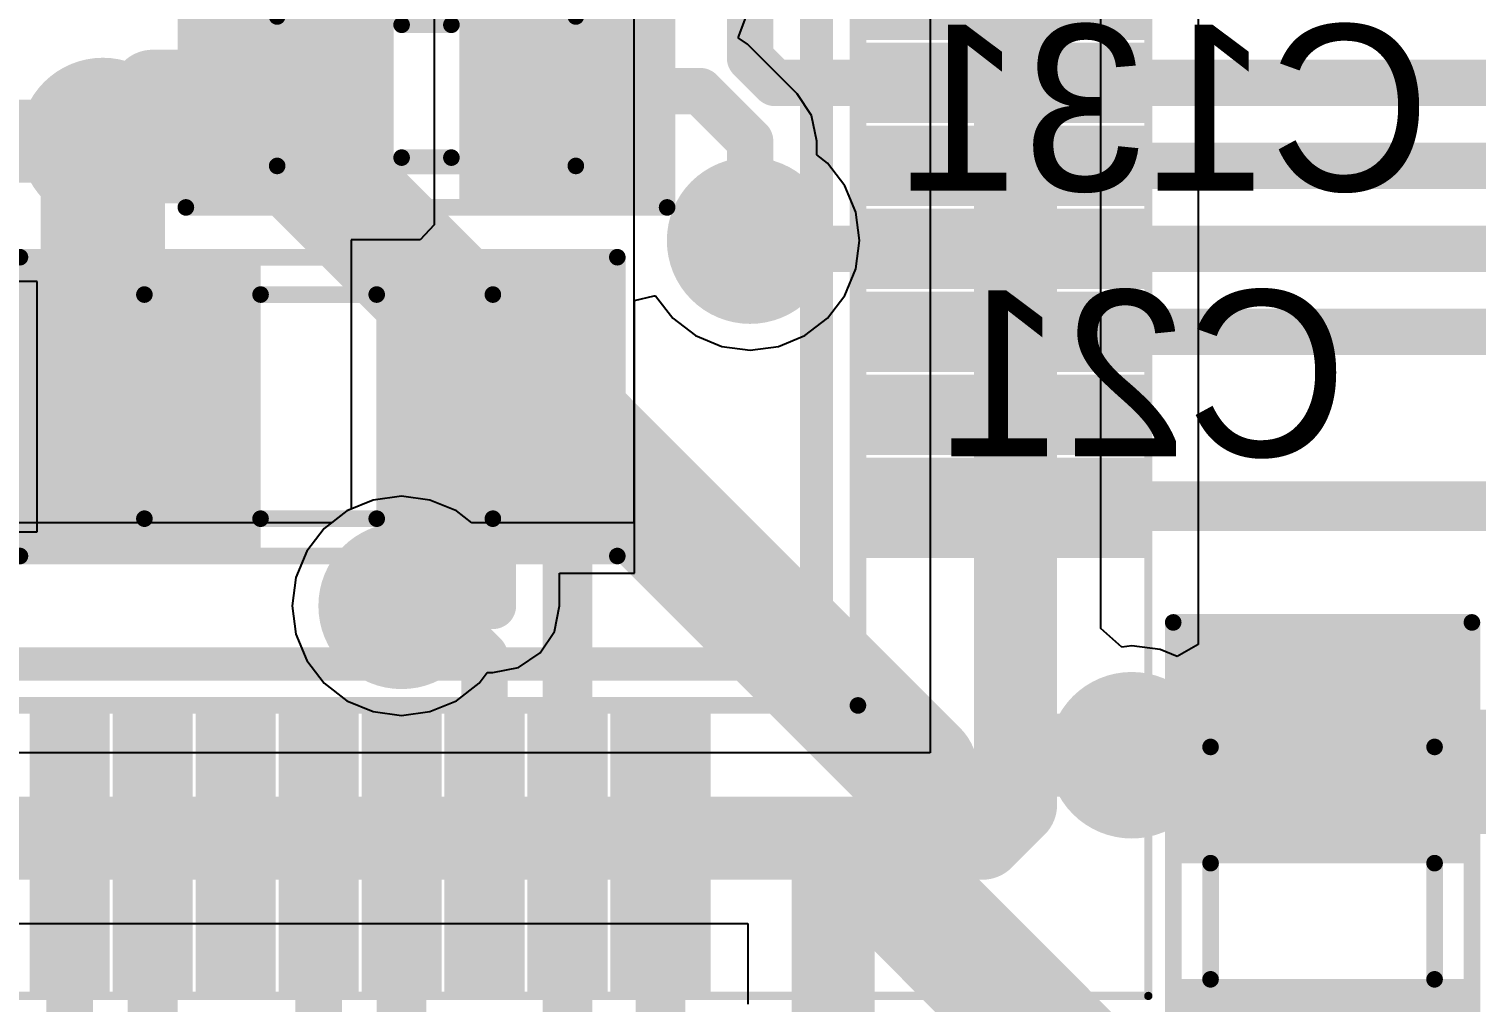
# Model space of a CAD drawing. Header units: millimetres. Extents: x 29 to 180, y 30 to 200.
# Drawn here: x 101.15 to 109.88, y 134.91 to 140.78 of the extents above; entities that cross this region are included whole.
import ezdxf

# ---------------------------------------------------------------- set-up
doc = ezdxf.new("R2010")
doc.units = ezdxf.units.MM
for name, color, linetype in [('BottomLayer', 5, 'Continuous'), ('BottomOverlay', 54, 'Continuous'), ('BottomPaste', 16, 'Continuous'), ('BottomSolder', 6, 'Continuous'), ('Mechanical13', 56, 'Continuous'), ('Mechanical15', 56, 'Continuous'), ('MultiLayer', 9, 'Continuous'), ('TopLayer', 1, 'Continuous'), ('TopOverlay', 2, 'Continuous'), ('TopPaste', 8, 'Continuous'), ('TopSolder', 216, 'Continuous'), ('ViaHoleLayer', 16, 'Continuous')]:
    doc.layers.add(name, color=color, linetype=linetype)

# ---------------------------------------------------------------- blocks, each defined once
blk = doc.blocks.new('SMD_C_0603_B_182')
at = {"layer": 'BottomLayer'}
for points in [[(-1.29999994, 0.5499989), (-1.29999994, -0.5499989), (-0.30000194, 0.5499989), (-0.30000194, -0.5499989)], [(0.2999994, 0.5499989), (0.2999994, -0.5499989), (1.2999974, 0.5499989), (1.2999974, -0.5499989)]]:
    blk.add_solid(points, dxfattribs=at)
at = {"layer": 'BottomOverlay', "const_width": 0.0999998}
for points in [[(-1.44999964, -0.7000011399999999), (-1.44999964, 0.7000011399999999)], [(-1.44999964, 0.7000011399999999), (1.44999964, 0.7000011399999999)], [(1.44999964, -0.7000011399999999), (1.44999964, 0.7000011399999999)], [(-0.1499997, 0.40000174), (0.1499997, 0.40000174)], [(-0.1499997, -0.3999992), (0.1499997, -0.3999992)], [(-1.44999964, -0.7000011399999999), (1.44999964, -0.7000011399999999)]]:
    blk.add_lwpolyline(points, dxfattribs=at)
at = {"layer": 'BottomOverlay', "const_width": 0.0499999}
for points in [[(-1.47499832, 0.7000011399999999, 1), (-1.42500096, 0.7000011399999999, 1)], [(-1.47499832, 0.7000011399999999, 1), (-1.42500096, 0.7000011399999999, 1)], [(1.42500096, 0.7000011399999999, 1), (1.47499832, 0.7000011399999999, 1)], [(1.42500096, 0.7000011399999999, 1), (1.47499832, 0.7000011399999999, 1)], [(-0.17499838, 0.40000174, 1), (-0.12500102, 0.40000174, 1)], [(0.12500102, 0.40000174, 1), (0.17499838, 0.40000174, 1)], [(-0.17499838, -0.3999992, 1), (-0.12500102, -0.3999992, 1)], [(0.12500102, -0.3999992, 1), (0.17499838, -0.3999992, 1)], [(-1.47499832, -0.7000011399999999, 1), (-1.42500096, -0.7000011399999999, 1)], [(-1.47499832, -0.7000011399999999, 1), (-1.42500096, -0.7000011399999999, 1)], [(1.42500096, -0.7000011399999999, 1), (1.47499832, -0.7000011399999999, 1)], [(1.42500096, -0.7000011399999999, 1), (1.47499832, -0.7000011399999999, 1)]]:
    blk.add_lwpolyline(points, format="xyb", close=True, dxfattribs=at)
at = {"layer": 'BottomPaste'}
for points in [[(-1.29999994, 0.5499989), (-1.29999994, -0.5499989), (-0.30000194, 0.5499989), (-0.30000194, -0.5499989)], [(0.2999994, 0.5499989), (0.2999994, -0.5499989), (1.2999974, 0.5499989), (1.2999974, -0.5499989)]]:
    blk.add_solid(points, dxfattribs=at)
at = {"layer": 'BottomSolder'}
for points in [[(-1.40159994, 0.6515989), (-1.40159994, -0.6515989), (-0.19840194, 0.6515989), (-0.19840194, -0.6515989)], [(0.1983994, 0.6515989), (0.1983994, -0.6515989), (1.4015974, 0.6515989), (1.4015974, -0.6515989)]]:
    blk.add_solid(points, dxfattribs=at)
at = {"layer": 'Mechanical13', "const_width": 0.0999998}
for points in [[(-0.90000074, -0.4499991), (-0.90000074, 0.45000164)], [(-0.90000074, 0.45000164), (0.8999982, 0.45000164)], [(0.8999982, -0.4499991), (0.8999982, 0.45000164)], [(-0.90000074, -0.4499991), (0.8999982, -0.4499991)]]:
    blk.add_lwpolyline(points, dxfattribs=at)
at = {"layer": 'Mechanical13', "const_width": 0.0499999}
for points in [[(-0.9249994199999999, 0.45000164, 1), (-0.8750020599999999, 0.45000164, 1)], [(-0.9249994199999999, 0.45000164, 1), (-0.8750020599999999, 0.45000164, 1)], [(0.8749995199999999, 0.45000164, 1), (0.9249968799999999, 0.45000164, 1)], [(0.8749995199999999, 0.45000164, 1), (0.9249968799999999, 0.45000164, 1)], [(-0.9249994199999999, -0.4499991, 1), (-0.8750020599999999, -0.4499991, 1)], [(-0.9249994199999999, -0.4499991, 1), (-0.8750020599999999, -0.4499991, 1)], [(0.8749995199999999, -0.4499991, 1), (0.9249968799999999, -0.4499991, 1)], [(0.8749995199999999, -0.4499991, 1), (0.9249968799999999, -0.4499991, 1)]]:
    blk.add_lwpolyline(points, format="xyb", close=True, dxfattribs=at)
at = {"layer": 'Mechanical15', "const_width": 0.0499999}
for points in [[(-1.47500086, -0.7000011399999999), (-1.47500086, 0.7000011399999999)], [(-1.47500086, 0.7000011399999999), (1.44999964, 0.7000011399999999)], [(1.44999964, -0.7000011399999999), (1.44999964, 0.7000011399999999)], [(-1.47500086, -0.7000011399999999), (1.44999964, -0.7000011399999999)]]:
    blk.add_lwpolyline(points, dxfattribs=at)
at = {"layer": 'Mechanical15', "const_width": 0.02499868}
for points in [[(-1.4875002, 0.7000011399999999, 1), (-1.46250152, 0.7000011399999999, 1)], [(-1.4875002, 0.7000011399999999, 1), (-1.46250152, 0.7000011399999999, 1)], [(1.4375003, 0.7000011399999999, 1), (1.46249898, 0.7000011399999999, 1)], [(1.4375003, 0.7000011399999999, 1), (1.46249898, 0.7000011399999999, 1)], [(-1.4875002, -0.7000011399999999, 1), (-1.46250152, -0.7000011399999999, 1)], [(-1.4875002, -0.7000011399999999, 1), (-1.46250152, -0.7000011399999999, 1)], [(1.4375003, -0.7000011399999999, 1), (1.46249898, -0.7000011399999999, 1)], [(1.4375003, -0.7000011399999999, 1), (1.46249898, -0.7000011399999999, 1)]]:
    blk.add_lwpolyline(points, format="xyb", close=True, dxfattribs=at)
blk = doc.blocks.new('SMD_C_0805_207')
at = {"layer": 'Mechanical13', "const_width": 0.0999998}
for points in [[(-1.05000044, 0.67499992), (1.05000044, 0.67499992)], [(-1.05000044, 0.67499992), (-1.05000044, -0.67499992)], [(1.05000044, 0.67499992), (1.05000044, -0.67499992)], [(-1.05000044, -0.67499992), (1.05000044, -0.67499992)]]:
    blk.add_lwpolyline(points, dxfattribs=at)
at = {"layer": 'Mechanical13', "const_width": 0.0499999}
for points in [[(-1.07499912, 0.67499992, 1), (-1.02500176, 0.67499992, 1)], [(-1.07499912, 0.67499992, 1), (-1.02500176, 0.67499992, 1)], [(1.02500176, 0.67499992, 1), (1.07499912, 0.67499992, 1)], [(1.02500176, 0.67499992, 1), (1.07499912, 0.67499992, 1)], [(-1.07499912, -0.67499992, 1), (-1.02500176, -0.67499992, 1)], [(-1.07499912, -0.67499992, 1), (-1.02500176, -0.67499992, 1)], [(1.02500176, -0.67499992, 1), (1.07499912, -0.67499992, 1)], [(1.02500176, -0.67499992, 1), (1.07499912, -0.67499992, 1)]]:
    blk.add_lwpolyline(points, format="xyb", close=True, dxfattribs=at)
at = {"layer": 'Mechanical15', "const_width": 0.0499999}
for points in [[(-1.79999894, 0.90000074), (1.82500016, 0.90000074)], [(-1.79999894, 0.90000074), (-1.79999894, -0.90000074)], [(1.82500016, 0.90000074), (1.82500016, -0.90000074)], [(-1.79999894, -0.90000074), (1.82500016, -0.90000074)]]:
    blk.add_lwpolyline(points, dxfattribs=at)
at = {"layer": 'Mechanical15', "const_width": 0.02499868}
for points in [[(-1.81249828, 0.90000074, 1), (-1.7874996, 0.90000074, 1)], [(-1.81249828, 0.90000074, 1), (-1.7874996, 0.90000074, 1)], [(1.81250082, 0.90000074, 1), (1.8374995, 0.90000074, 1)], [(1.81250082, 0.90000074, 1), (1.8374995, 0.90000074, 1)], [(-1.81249828, -0.90000074, 1), (-1.7874996, -0.90000074, 1)], [(-1.81249828, -0.90000074, 1), (-1.7874996, -0.90000074, 1)], [(1.81250082, -0.90000074, 1), (1.8374995, -0.90000074, 1)], [(1.81250082, -0.90000074, 1), (1.8374995, -0.90000074, 1)]]:
    blk.add_lwpolyline(points, format="xyb", close=True, dxfattribs=at)
at = {"layer": 'TopLayer'}
for points in [[(-0.45000164, -0.7499985), (-0.45000164, 0.7499985), (-1.64999924, -0.7499985), (-1.64999924, 0.7499985)], [(1.64999924, -0.7499985), (1.64999924, 0.7499985), (0.45000164, -0.7499985), (0.45000164, 0.7499985)]]:
    blk.add_solid(points, dxfattribs=at)
at = {"layer": 'TopOverlay', "const_width": 0.0999998}
for points in [[(-1.79999894, 0.90000074), (-1.79999894, -0.90000074)], [(-1.79999894, 0.90000074), (1.79999894, 0.90000074)], [(1.79999894, 0.90000074), (1.79999894, -0.90000074)], [(-0.3499993, 0.67499992), (0.3499993, 0.67499992)], [(-0.3499993, -0.67499992), (0.3499993, -0.67499992)], [(-1.79999894, -0.90000074), (1.79999894, -0.90000074)]]:
    blk.add_lwpolyline(points, dxfattribs=at)
at = {"layer": 'TopOverlay', "const_width": 0.0499999}
for points in [[(-1.82499762, 0.90000074, 1), (-1.77500026, 0.90000074, 1)], [(-1.82499762, 0.90000074, 1), (-1.77500026, 0.90000074, 1)], [(1.77500026, 0.90000074, 1), (1.82499762, 0.90000074, 1)], [(1.77500026, 0.90000074, 1), (1.82499762, 0.90000074, 1)], [(-0.37499798, 0.67499992, 1), (-0.32500062, 0.67499992, 1)], [(0.32500062, 0.67499992, 1), (0.37499798, 0.67499992, 1)], [(-0.37499798, -0.67499992, 1), (-0.32500062, -0.67499992, 1)], [(0.32500062, -0.67499992, 1), (0.37499798, -0.67499992, 1)], [(-1.82499762, -0.90000074, 1), (-1.77500026, -0.90000074, 1)], [(-1.82499762, -0.90000074, 1), (-1.77500026, -0.90000074, 1)], [(1.77500026, -0.90000074, 1), (1.82499762, -0.90000074, 1)], [(1.77500026, -0.90000074, 1), (1.82499762, -0.90000074, 1)]]:
    blk.add_lwpolyline(points, format="xyb", close=True, dxfattribs=at)
at = {"layer": 'TopPaste'}
for points in [[(-0.45000164, -0.7499985), (-0.45000164, 0.7499985), (-1.64999924, -0.7499985), (-1.64999924, 0.7499985)], [(1.64999924, -0.7499985), (1.64999924, 0.7499985), (0.45000164, -0.7499985), (0.45000164, 0.7499985)]]:
    blk.add_solid(points, dxfattribs=at)
at = {"layer": 'TopSolder'}
for points in [[(-0.34840164, -0.8515984999999999), (-0.34840164, 0.8515984999999999), (-1.75159924, -0.8515984999999999), (-1.75159924, 0.8515984999999999)], [(1.75159924, -0.8515984999999999), (1.75159924, 0.8515984999999999), (0.34840164, -0.8515984999999999), (0.34840164, 0.8515984999999999)]]:
    blk.add_solid(points, dxfattribs=at)
blk = doc.blocks.new('SMD_C_0805_B_223')
at = {"layer": 'BottomLayer'}
for points in [[(-1.64999924, 0.7499985), (-1.64999924, -0.7499985), (-0.45000164, 0.7499985), (-0.45000164, -0.7499985)], [(0.45000164, 0.7499985), (0.45000164, -0.7499985), (1.64999924, 0.7499985), (1.64999924, -0.7499985)]]:
    blk.add_solid(points, dxfattribs=at)
at = {"layer": 'BottomOverlay', "const_width": 0.0999998}
for points in [[(-1.79999894, 0.90000074), (-1.79999894, -0.90000074)], [(1.79999894, 0.90000074), (-1.79999894, 0.90000074)], [(1.79999894, 0.90000074), (1.79999894, -0.90000074)], [(0.3499993, 0.67499992), (-0.3499993, 0.67499992)], [(0.3499993, -0.67499992), (-0.3499993, -0.67499992)], [(1.79999894, -0.90000074), (-1.79999894, -0.90000074)]]:
    blk.add_lwpolyline(points, dxfattribs=at)
at = {"layer": 'BottomOverlay', "const_width": 0.0499999}
for points in [[(-1.82499762, 0.90000074, 1), (-1.77500026, 0.90000074, 1)], [(-1.82499762, 0.90000074, 1), (-1.77500026, 0.90000074, 1)], [(1.77500026, 0.90000074, 1), (1.82499762, 0.90000074, 1)], [(1.77500026, 0.90000074, 1), (1.82499762, 0.90000074, 1)], [(-0.37499798, 0.67499992, 1), (-0.32500062, 0.67499992, 1)], [(0.32500062, 0.67499992, 1), (0.37499798, 0.67499992, 1)], [(-0.37499798, -0.67499992, 1), (-0.32500062, -0.67499992, 1)], [(0.32500062, -0.67499992, 1), (0.37499798, -0.67499992, 1)], [(-1.82499762, -0.90000074, 1), (-1.77500026, -0.90000074, 1)], [(-1.82499762, -0.90000074, 1), (-1.77500026, -0.90000074, 1)], [(1.77500026, -0.90000074, 1), (1.82499762, -0.90000074, 1)], [(1.77500026, -0.90000074, 1), (1.82499762, -0.90000074, 1)]]:
    blk.add_lwpolyline(points, format="xyb", close=True, dxfattribs=at)
at = {"layer": 'BottomPaste'}
for points in [[(-1.64999924, 0.7499985), (-1.64999924, -0.7499985), (-0.45000164, 0.7499985), (-0.45000164, -0.7499985)], [(0.45000164, 0.7499985), (0.45000164, -0.7499985), (1.64999924, 0.7499985), (1.64999924, -0.7499985)]]:
    blk.add_solid(points, dxfattribs=at)
at = {"layer": 'BottomSolder'}
for points in [[(-1.75159924, 0.8515984999999999), (-1.75159924, -0.8515984999999999), (-0.34840164, 0.8515984999999999), (-0.34840164, -0.8515984999999999)], [(0.34840164, 0.8515984999999999), (0.34840164, -0.8515984999999999), (1.75159924, 0.8515984999999999), (1.75159924, -0.8515984999999999)]]:
    blk.add_solid(points, dxfattribs=at)
at = {"layer": 'Mechanical13', "const_width": 0.0999998}
for points in [[(1.05000044, 0.67499992), (-1.05000044, 0.67499992)], [(-1.05000044, 0.67499992), (-1.05000044, -0.67499992)], [(1.05000044, 0.67499992), (1.05000044, -0.67499992)], [(1.05000044, -0.67499992), (-1.05000044, -0.67499992)]]:
    blk.add_lwpolyline(points, dxfattribs=at)
at = {"layer": 'Mechanical13', "const_width": 0.0499999}
for points in [[(-1.07499912, 0.67499992, 1), (-1.02500176, 0.67499992, 1)], [(-1.07499912, 0.67499992, 1), (-1.02500176, 0.67499992, 1)], [(1.02500176, 0.67499992, 1), (1.07499912, 0.67499992, 1)], [(1.02500176, 0.67499992, 1), (1.07499912, 0.67499992, 1)], [(-1.07499912, -0.67499992, 1), (-1.02500176, -0.67499992, 1)], [(-1.07499912, -0.67499992, 1), (-1.02500176, -0.67499992, 1)], [(1.02500176, -0.67499992, 1), (1.07499912, -0.67499992, 1)], [(1.02500176, -0.67499992, 1), (1.07499912, -0.67499992, 1)]]:
    blk.add_lwpolyline(points, format="xyb", close=True, dxfattribs=at)
at = {"layer": 'Mechanical15', "const_width": 0.0499999}
for points in [[(1.82500016, 0.90000074), (-1.79999894, 0.90000074)], [(-1.79999894, 0.90000074), (-1.79999894, -0.90000074)], [(1.82500016, 0.90000074), (1.82500016, -0.90000074)], [(1.82500016, -0.90000074), (-1.79999894, -0.90000074)]]:
    blk.add_lwpolyline(points, dxfattribs=at)
at = {"layer": 'Mechanical15', "const_width": 0.02499868}
for points in [[(-1.81249828, 0.90000074, 1), (-1.7874996, 0.90000074, 1)], [(-1.81249828, 0.90000074, 1), (-1.7874996, 0.90000074, 1)], [(1.81250082, 0.90000074, 1), (1.8374995, 0.90000074, 1)], [(1.81250082, 0.90000074, 1), (1.8374995, 0.90000074, 1)], [(-1.81249828, -0.90000074, 1), (-1.7874996, -0.90000074, 1)], [(-1.81249828, -0.90000074, 1), (-1.7874996, -0.90000074, 1)], [(1.81250082, -0.90000074, 1), (1.8374995, -0.90000074, 1)], [(1.81250082, -0.90000074, 1), (1.8374995, -0.90000074, 1)]]:
    blk.add_lwpolyline(points, format="xyb", close=True, dxfattribs=at)
blk = doc.blocks.new('SOT486_1_V_621')
at = {"layer": 'Mechanical13', "const_width": 0.0999998}
for points in [[(10.00000032, 10.00000032), (-9.99999778, 10.00000032)], [(10.00000032, -9.99999778), (10.00000032, 10.00000032)]]:
    blk.add_lwpolyline(points, dxfattribs=at)
at = {"layer": 'Mechanical13', "const_width": 0.0499999}
blk.add_lwpolyline([(9.975001639999999, 10.00000032, 1), (10.024999, 10.00000032, 1)], format="xyb", close=True, dxfattribs=at)
blk.add_lwpolyline([(9.975001639999999, 10.00000032, 1), (10.024999, 10.00000032, 1)], format="xyb", close=True, dxfattribs=at)
at = {"layer": 'Mechanical15', "const_width": 0.0499999}
for points in [[(11.7500019, 11.7500019), (-11.74999936, 11.7500019)], [(11.7500019, -11.74999936), (11.7500019, 11.7500019)]]:
    blk.add_lwpolyline(points, dxfattribs=at)
at = {"layer": 'Mechanical15', "const_width": 0.02499868}
blk.add_lwpolyline([(11.73750256, 11.7500019, 1), (11.76250124, 11.7500019, 1)], format="xyb", close=True, dxfattribs=at)
blk.add_lwpolyline([(11.73750256, 11.7500019, 1), (11.76250124, 11.7500019, 1)], format="xyb", close=True, dxfattribs=at)
at = {"layer": 'TopLayer'}
for points in [[(6.11000302, 10.15000256), (6.39000246, 10.15000256), (6.11000302, 11.64999956), (6.39000246, 11.64999956)], [(6.61000202, 10.15000256), (6.89000146, 10.15000256), (6.61000202, 11.64999956), (6.89000146, 11.64999956)], [(7.110001019999999, 10.15000256), (7.39000046, 10.15000256), (7.110001019999999, 11.64999956), (7.39000046, 11.64999956)], [(7.61000256, 10.15000256), (7.890002, 10.15000256), (7.61000256, 11.64999956), (7.890002, 11.64999956)], [(8.110001559999999, 10.15000256), (8.390001, 10.15000256), (8.110001559999999, 11.64999956), (8.390001, 11.64999956)], [(8.61000056, 10.15000256), (9.00999976, 10.15000256), (8.61000056, 11.64999956), (9.00999976, 11.64999956)], [(11.64999956, 8.61000056), (11.64999956, 9.00999976), (10.15000256, 8.61000056), (10.15000256, 9.00999976)], [(11.64999956, 8.110001559999999), (11.64999956, 8.390001), (10.15000256, 8.110001559999999), (10.15000256, 8.390001)], [(11.64999956, 7.61000256), (11.64999956, 7.890002), (10.15000256, 7.61000256), (10.15000256, 7.890002)], [(11.64999956, 7.110001019999999), (11.64999956, 7.39000046), (10.15000256, 7.110001019999999), (10.15000256, 7.39000046)], [(11.64999956, 6.61000202), (11.64999956, 6.89000146), (10.15000256, 6.61000202), (10.15000256, 6.89000146)], [(11.64999956, 6.11000048), (11.64999956, 6.389999919999999), (10.15000256, 6.11000048), (10.15000256, 6.389999919999999)], [(11.64999956, 5.610001479999999), (11.64999956, 5.890000919999999), (10.15000256, 5.610001479999999), (10.15000256, 5.890000919999999)], [(11.64999956, 5.110002479999999), (11.64999956, 5.39000192), (10.15000256, 5.110002479999999), (10.15000256, 5.39000192)]]:
    blk.add_solid(points, dxfattribs=at)
at = {"layer": 'TopOverlay', "const_width": 0.1999996}
for points in [[(9.750000819999999, 9.750000819999999), (-9.74999828, 9.750000819999999)], [(9.750000819999999, -9.74999828), (9.750000819999999, 9.750000819999999)]]:
    blk.add_lwpolyline(points, dxfattribs=at)
at = {"layer": 'TopOverlay', "const_width": 0.0999998}
blk.add_lwpolyline([(9.700000919999999, 9.750000819999999, 1), (9.80000072, 9.750000819999999, 1)], format="xyb", close=True, dxfattribs=at)
blk.add_lwpolyline([(9.700000919999999, 9.750000819999999, 1), (9.80000072, 9.750000819999999, 1)], format="xyb", close=True, dxfattribs=at)
at = {"layer": 'TopPaste'}
for points in [[(6.11000302, 10.15000256), (6.39000246, 10.15000256), (6.11000302, 11.64999956), (6.39000246, 11.64999956)], [(6.61000202, 10.15000256), (6.89000146, 10.15000256), (6.61000202, 11.64999956), (6.89000146, 11.64999956)], [(7.110001019999999, 10.15000256), (7.39000046, 10.15000256), (7.110001019999999, 11.64999956), (7.39000046, 11.64999956)], [(7.61000256, 10.15000256), (7.890002, 10.15000256), (7.61000256, 11.64999956), (7.890002, 11.64999956)], [(8.110001559999999, 10.15000256), (8.390001, 10.15000256), (8.110001559999999, 11.64999956), (8.390001, 11.64999956)], [(8.61000056, 10.15000256), (9.00999976, 10.15000256), (8.61000056, 11.64999956), (9.00999976, 11.64999956)], [(11.64999956, 8.61000056), (11.64999956, 9.00999976), (10.15000256, 8.61000056), (10.15000256, 9.00999976)], [(11.64999956, 8.110001559999999), (11.64999956, 8.390001), (10.15000256, 8.110001559999999), (10.15000256, 8.390001)], [(11.64999956, 7.61000256), (11.64999956, 7.890002), (10.15000256, 7.61000256), (10.15000256, 7.890002)], [(11.64999956, 7.110001019999999), (11.64999956, 7.39000046), (10.15000256, 7.110001019999999), (10.15000256, 7.39000046)], [(11.64999956, 6.61000202), (11.64999956, 6.89000146), (10.15000256, 6.61000202), (10.15000256, 6.89000146)], [(11.64999956, 6.11000048), (11.64999956, 6.389999919999999), (10.15000256, 6.11000048), (10.15000256, 6.389999919999999)], [(11.64999956, 5.610001479999999), (11.64999956, 5.890000919999999), (10.15000256, 5.610001479999999), (10.15000256, 5.890000919999999)], [(11.64999956, 5.110002479999999), (11.64999956, 5.39000192), (10.15000256, 5.110002479999999), (10.15000256, 5.39000192)]]:
    blk.add_solid(points, dxfattribs=at)
at = {"layer": 'TopSolder'}
for points in [[(5.50840148, 10.04840256), (5.99160092, 10.04840256), (5.50840148, 11.75159956), (5.99160092, 11.75159956)], [(6.008403019999999, 10.04840256), (6.491602459999999, 10.04840256), (6.008403019999999, 11.75159956), (6.491602459999999, 11.75159956)], [(6.508402019999999, 10.04840256), (6.99160146, 10.04840256), (6.508402019999999, 11.75159956), (6.99160146, 11.75159956)], [(7.00840102, 10.04840256), (7.49160046, 10.04840256), (7.00840102, 11.75159956), (7.49160046, 11.75159956)], [(7.50840256, 10.04840256), (7.991601999999999, 10.04840256), (7.50840256, 11.75159956), (7.991601999999999, 11.75159956)], [(8.00840156, 10.04840256), (8.491601, 10.04840256), (8.00840156, 11.75159956), (8.491601, 11.75159956)], [(8.50840056, 10.04840256), (9.111599759999999, 10.04840256), (8.50840056, 11.75159956), (9.111599759999999, 11.75159956)], [(11.75159956, 8.50840056), (11.75159956, 9.111599759999999), (10.04840256, 8.50840056), (10.04840256, 9.111599759999999)], [(11.75159956, 8.00840156), (11.75159956, 8.491601), (10.04840256, 8.00840156), (10.04840256, 8.491601)], [(11.75159956, 7.50840256), (11.75159956, 7.991601999999999), (10.04840256, 7.50840256), (10.04840256, 7.991601999999999)], [(11.75159956, 7.00840102), (11.75159956, 7.49160046), (10.04840256, 7.00840102), (10.04840256, 7.49160046)], [(11.75159956, 6.508402019999999), (11.75159956, 6.99160146), (10.04840256, 6.508402019999999), (10.04840256, 6.99160146)], [(11.75159956, 6.00840048), (11.75159956, 6.49159992), (10.04840256, 6.00840048), (10.04840256, 6.49159992)], [(11.75159956, 5.50840148), (11.75159956, 5.99160092), (10.04840256, 5.50840148), (10.04840256, 5.99160092)], [(11.75159956, 5.00840248), (11.75159956, 5.49160192), (10.04840256, 5.00840248), (10.04840256, 5.49160192)]]:
    blk.add_solid(points, dxfattribs=at)

msp = doc.modelspace()

# ---------------------------------------------------------------- linework, layer by layer
at = {"layer": 'BottomLayer'}
for p, q in [((108.1999995, 156.88612768), (108.20000204, 137.06702584)), ((107.61387418, 137.1632385), (107.61387418, 143.99977296)), ((106.58612922, 143.58590028), (106.58612922, 136.41387246)), ((103.59600566, 140.99600198), (103.59600566, 139.6310009)), ((105.42758188, 140.72179628), (105.47351778, 140.84384582)), ((105.48405878, 140.6840595), (105.42758188, 140.72179628)), ((105.78405818, 140.3840601), (105.48405878, 140.6840595)), ((105.87113954, 140.2537327), (105.78405818, 140.3840601)), ((105.9017186, 140.10000174), (105.87113954, 140.2537327)), ((105.9017186, 140.01610046), (105.9017186, 140.10000174)), ((105.9664378, 139.96643838), (105.9017186, 140.01610046)), ((106.07126868, 139.82982194), (105.9664378, 139.96643838)), ((106.13716644, 139.67072904), (106.07126868, 139.82982194)), ((103.59600566, 139.6310009), (103.59600312, 139.59600224)), ((106.1596429, 139.5000004), (106.13716644, 139.67072904)), ((103.59600312, 139.59600224), (103.5115151, 139.50399836)), ((103.5115151, 139.50399836), (103.09600158, 139.50399836)), ((103.09600158, 139.50399836), (103.09600158, 137.88196452)), ((106.13716644, 139.32927176), (106.1596429, 139.5000004)), ((106.07126868, 139.17017886), (106.13716644, 139.32927176)), ((101.20399876, 139.2540014), (98.40399928, 139.2540014)), ((101.20399876, 137.7460034), (101.20399876, 139.2540014)), ((104.80399918, 139.13943978), (104.92138528, 139.16836784)), ((104.80399918, 137.49600136), (104.80399918, 139.13943978)), ((104.92138528, 139.16836784), (104.93099918, 139.1672223)), ((104.93099918, 139.1672223), (105.03356184, 139.03356242)), ((105.9664378, 139.03356242), (106.07126868, 139.17017886)), ((105.03356184, 139.03356242), (105.17017828, 138.92873154)), ((105.82982136, 138.92873154), (105.9664378, 139.03356242)), ((105.17017828, 138.92873154), (105.32927118, 138.86283378)), ((105.67072846, 138.86283378), (105.82982136, 138.92873154)), ((105.32927118, 138.86283378), (105.49999982, 138.84035732)), ((105.49999982, 138.84035732), (105.67072846, 138.86283378)), ((103.09600158, 137.88196452), (103.07017994, 137.87126858)), ((103.07017994, 137.87126858), (102.9335635, 137.7664377)), ((100.96980568, 137.7460034), (101.20399876, 137.7460034)), ((102.9335635, 137.7664377), (102.82873262, 137.62982126)), ((102.82873262, 137.62982126), (102.76283486, 137.47072836)), ((102.76283486, 137.47072836), (102.7403584, 137.29999972)), ((104.35171916, 137.29999972), (104.35171916, 137.49600136)), ((104.35171916, 137.49600136), (104.80399918, 137.49600136)), ((102.7403584, 137.29999972), (102.76283486, 137.12927108)), ((104.3211401, 137.14626876), (104.35171916, 137.29999972)), ((102.76283486, 137.12927108), (102.82873262, 136.97017818)), ((104.23405874, 137.01594136), (104.3211401, 137.14626876)), ((107.74087672, 137.05186204), (107.61387418, 137.1632385)), ((104.10373134, 136.92886), (104.23405874, 137.01594136)), ((107.8000003, 137.0596446), (107.74087672, 137.05186204)), ((107.97072894, 137.03716814), (107.8000003, 137.0596446)), ((108.0729995, 136.99480602), (107.97072894, 137.03716814)), ((108.20000204, 137.06702584), (108.0729995, 136.99480602)), ((102.82873262, 136.97017818), (102.9335635, 136.83356174)), ((103.95000038, 136.89828094), (104.10373134, 136.92886)), ((102.9335635, 136.83356174), (103.07017994, 136.72873086)), ((103.72982302, 136.72873086), (103.86643946, 136.83356174)), ((103.86643946, 136.83356174), (103.91610154, 136.89828094)), ((103.91610154, 136.89828094), (103.95000038, 136.89828094)), ((103.07017994, 136.72873086), (103.22927284, 136.6628331)), ((103.22927284, 136.6628331), (103.40000148, 136.64035664)), ((103.40000148, 136.64035664), (103.57073012, 136.6628331)), ((103.57073012, 136.6628331), (103.72982302, 136.72873086)), ((106.58612922, 136.41387246), (98.20158414, 136.41387246)), ((85.09999997999999, 135.3861275), (105.48612888, 135.3861275)), ((105.48612888, 135.3861275), (105.48612888, 134.8999969))]:
    msp.add_line(p, q, dxfattribs=at)
for points, const_width in [([(107.1000017, 136.40000152), (107.1000017, 143.99977296)], 0.499999), ([(102.75000532, 140.40000114), (102.75000532, 141.80000088)], 0.499999), ([(101.6, 140.10000174), (101.8999994, 140.40000114)], 0.499999), ([(101.8999994, 140.40000114), (102.75000532, 140.40000114)], 0.499999), ([(104.35000466, 140.40000114), (105.20000042, 140.40000114)], 0.27999944), ([(105.20000042, 140.40000114), (105.49999982, 140.10000174)], 0.27999944), ([(101.6, 138.74999936), (101.6, 140.10000174)], 0.75000104), ([(100.39999986, 140.10000174), (101.6, 140.10000174)], 0.499999), ([(105.49999982, 139.69999746), (105.49999982, 140.10000174)], 0.27999944), ([(105.30000276, 139.5000004), (105.49999982, 139.69999746)], 0.27999944), ([(105.30000276, 139.5000004), (105.49999982, 139.5000004)], 0.27999944), ([(101.6, 138.74999936), (101.8499995, 138.49999986)], 0.75000104), ([(103.95000038, 137.29999972), (103.95000038, 138.49999986)], 0.27999944), ([(103.40000148, 137.29999972), (103.95000038, 137.29999972)], 0.27999944), ([(107.1000017, 136.40000152), (107.8000003, 136.40000152)], 0.499999), ([(107.1000017, 136.10000212), (107.1000017, 136.40000152)], 0.499999), ([(106.89999956, 135.89999998), (107.1000017, 136.10000212)], 0.499999), ([(97.79999998, 135.89999998), (105.90000156, 135.89999998)], 0.499999), ([(105.90000156, 135.89999998), (106.00000136, 135.80000018)], 0.499999), ([(105.90000156, 135.89999998), (106.89999956, 135.89999998)], 0.499999), ([(106.00000136, 134.40000044), (106.00000136, 135.80000018)], 0.499999)]:
    msp.add_lwpolyline(points, dxfattribs=dict(at, const_width=const_width))
for points, const_width in [([(101.77500092, 140.40000114, 1), (102.02499788, 140.40000114, 1)], 0.2499995), ([(101.77500092, 140.40000114, 1), (102.02499788, 140.40000114, 1)], 0.2499995), ([(102.62500684, 140.40000114, 1), (102.8750038, 140.40000114, 1)], 0.2499995), ([(102.62500684, 140.40000114, 1), (102.8750038, 140.40000114, 1)], 0.2499995), ([(101.4000004, 140.10000174, 1), (101.7999996, 140.10000174, 1)], 0.3999992), ([(104.2800048, 140.40000114, 1), (104.42000452, 140.40000114, 1)], 0.13999972), ([(105.13000056, 140.40000114, 1), (105.27000028, 140.40000114, 1)], 0.13999972), ([(105.13000056, 140.40000114, 1), (105.27000028, 140.40000114, 1)], 0.13999972), ([(101.41249974, 140.10000174, 1), (101.78750026, 140.10000174, 1)], 0.37500052), ([(101.47500152, 140.10000174, 1), (101.72499848, 140.10000174, 1)], 0.2499995), ([(101.47500152, 140.10000174, 1), (101.72499848, 140.10000174, 1)], 0.2499995), ([(105.42999996, 140.10000174, 1), (105.56999968, 140.10000174, 1)], 0.13999972), ([(105.42999996, 140.10000174, 1), (105.56999968, 140.10000174, 1)], 0.13999972), ([(105.30000022, 139.5000004, 1), (105.69999942, 139.5000004, 1)], 0.3999992), ([(105.42999996, 139.69999746, 1), (105.56999968, 139.69999746, 1)], 0.13999972), ([(105.42999996, 139.69999746, 1), (105.56999968, 139.69999746, 1)], 0.13999972), ([(105.2300029, 139.5000004, 1), (105.37000262, 139.5000004, 1)], 0.13999972), ([(105.2300029, 139.5000004, 1), (105.37000262, 139.5000004, 1)], 0.13999972), ([(105.42999996, 139.5000004, 1), (105.56999968, 139.5000004, 1)], 0.13999972), ([(101.41249974, 138.74999936, 1), (101.78750026, 138.74999936, 1)], 0.37500052), ([(101.41249974, 138.74999936, 1), (101.78750026, 138.74999936, 1)], 0.37500052), ([(101.66249924, 138.49999986, 1), (102.03749976, 138.49999986, 1)], 0.37500052), ([(103.88000052, 138.49999986, 1), (104.02000024, 138.49999986, 1)], 0.13999972), ([(103.20000188, 137.29999972, 1), (103.60000108, 137.29999972, 1)], 0.3999992), ([(103.33000162, 137.29999972, 1), (103.47000134, 137.29999972, 1)], 0.13999972), ([(103.88000052, 137.29999972, 1), (104.02000024, 137.29999972, 1)], 0.13999972), ([(103.88000052, 137.29999972, 1), (104.02000024, 137.29999972, 1)], 0.13999972), ([(107.6000007, 136.40000152, 1), (107.9999999, 136.40000152, 1)], 0.3999992), ([(106.97500322, 136.40000152, 1), (107.22500018, 136.40000152, 1)], 0.2499995), ([(106.97500322, 136.40000152, 1), (107.22500018, 136.40000152, 1)], 0.2499995), ([(106.97500322, 136.40000152, 1), (107.22500018, 136.40000152, 1)], 0.2499995), ([(107.67500182, 136.40000152, 1), (107.92499878, 136.40000152, 1)], 0.2499995), ([(106.97500322, 136.10000212, 1), (107.22500018, 136.10000212, 1)], 0.2499995), ([(106.97500322, 136.10000212, 1), (107.22500018, 136.10000212, 1)], 0.2499995), ([(105.77500308, 135.89999998, 1), (106.02500004, 135.89999998, 1)], 0.2499995), ([(105.77500308, 135.89999998, 1), (106.02500004, 135.89999998, 1)], 0.2499995), ([(105.77500308, 135.89999998, 1), (106.02500004, 135.89999998, 1)], 0.2499995), ([(106.77500108, 135.89999998, 1), (107.02499804, 135.89999998, 1)], 0.2499995), ([(106.77500108, 135.89999998, 1), (107.02499804, 135.89999998, 1)], 0.2499995), ([(105.87500288, 135.80000018, 1), (106.12499984, 135.80000018, 1)], 0.2499995), ([(105.87500288, 135.80000018, 1), (106.12499984, 135.80000018, 1)], 0.2499995)]:
    msp.add_lwpolyline(points, format="xyb", close=True, dxfattribs=dict(at, const_width=const_width))
at = {"layer": 'BottomSolder', "const_width": 0.5015992}
for points in [[(101.3492004, 140.10000174, 1), (101.8507996, 140.10000174, 1)], [(105.24920022, 139.5000004, 1), (105.75079942, 139.5000004, 1)], [(103.14920188, 137.29999972, 1), (103.65080108, 137.29999972, 1)], [(107.5492007, 136.40000152, 1), (108.0507999, 136.40000152, 1)]]:
    msp.add_lwpolyline(points, format="xyb", close=True, dxfattribs=at)
at = {"layer": 'MultiLayer', "const_width": 0.3999992}
for points in [[(101.4000004, 140.10000174, 1), (101.7999996, 140.10000174, 1)], [(105.30000022, 139.5000004, 1), (105.69999942, 139.5000004, 1)], [(103.20000188, 137.29999972, 1), (103.60000108, 137.29999972, 1)], [(107.6000007, 136.40000152, 1), (107.9999999, 136.40000152, 1)]]:
    msp.add_lwpolyline(points, format="xyb", close=True, dxfattribs=at)
at = {"layer": 'TopLayer'}
for p, q in [((104.79999868, 155.69999594), (104.79999868, 137.80000126)), ((103.22927284, 137.93716634), (103.07017994, 137.87126858)), ((103.40000148, 137.9596428), (103.22927284, 137.93716634)), ((103.57073012, 137.93716634), (103.40000148, 137.9596428)), ((103.72982302, 137.87126858), (103.57073012, 137.93716634)), ((102.97730484, 137.80000126), (100.91741818, 137.80000126)), ((103.07017994, 137.87126858), (102.97730484, 137.80000126)), ((103.82269812, 137.80000126), (103.72982302, 137.87126858)), ((104.79999868, 137.80000126), (103.82269812, 137.80000126))]:
    msp.add_line(p, q, dxfattribs=at)
for points, const_width in [([(105.50000236, 140.60000074), (105.50000236, 141.40000168)], 0.27999944), ([(105.50000236, 140.60000074), (105.6500046, 140.4499985)], 0.27999944), ([(105.6500046, 140.4499985), (106.75000748, 140.4499985)], 0.27999944), ([(107.05000688, 140.4499985), (111.8500049, 140.4499985)], 0.27999944), ([(101.6, 140.10000174), (102.70000034, 140.10000174)], 0.75000104), ([(102.70000034, 140.10000174), (104.45000192, 138.35000016)], 0.75000104), ([(107.05000688, 139.9499995), (111.45000316, 139.9499995)], 0.27999944), ([(105.40000256, 139.5000004), (105.49999982, 139.5000004)], 0.27999944), ([(105.40000256, 139.5000004), (105.45000246, 139.4500005)], 0.27999944), ([(105.45000246, 139.4500005), (106.75000748, 139.4500005)], 0.27999944), ([(107.05000688, 139.4500005), (111.25000356, 139.4500005)], 0.27999944), ([(107.05000688, 138.94999896), (111.05000142, 138.94999896)], 0.27999944), ([(104.45000192, 138.35000016), (106.50000036, 136.30000172)], 0.75000104), ([(104.4000071, 138.30000534), (104.45000192, 138.35000016)], 0.2999994), ([(104.4000071, 133.1000005), (104.4000071, 138.30000534)], 0.2999994), ([(107.05000688, 137.89000108), (107.06000686, 137.90000106)], 0.2999994), ([(107.06000686, 137.90000106), (110.40000018, 137.90000106)], 0.2999994), ([(103.40000148, 137.29999972), (103.60000108, 137.29999972)], 0.27999944), ([(103.60000108, 137.29999972), (103.9000081, 136.9999927)], 0.27999944), ([(103.9000081, 135.80000018), (103.9000081, 136.9999927)], 0.27999944), ([(106.50000036, 135.50000078), (106.50000036, 136.30000172)], 0.75000104), ([(108.90000572, 136.40000152), (108.95000562, 136.45000142)], 0.499999), ([(109.10000278, 136.30000426), (111.10000132, 136.30000426)], 0.75000104), ([(107.8000003, 136.40000152), (108.90000572, 136.40000152)], 0.499999), ([(108.60000632, 136.10000212), (108.90000572, 136.40000152)], 0.499999), ([(108.95000562, 136.45000142), (109.10000278, 136.30000426)], 0.2999994), ([(101.40000802, 129.59999226), (101.40000802, 135.80000018)], 0.27999944), ([(101.90000702, 130.0999938), (101.90000702, 135.80000018)], 0.2999994), ([(102.90000756, 131.49999608), (102.90000756, 135.80000018)], 0.27999944), ([(103.40000656, 132.19999468), (103.40000656, 135.80000018)], 0.2999994), ([(104.96000598, 134.43999528), (104.96000598, 135.80000018)], 0.2999994), ([(106.50000036, 135.50000078), (107.6500006, 134.35000054)], 0.75000104)]:
    msp.add_lwpolyline(points, dxfattribs=dict(at, const_width=const_width))
for points, const_width in [([(105.4300025, 140.60000074, 1), (105.57000222, 140.60000074, 1)], 0.13999972), ([(105.4300025, 140.60000074, 1), (105.57000222, 140.60000074, 1)], 0.13999972), ([(105.58000474, 140.4499985, 1), (105.72000446, 140.4499985, 1)], 0.13999972), ([(105.58000474, 140.4499985, 1), (105.72000446, 140.4499985, 1)], 0.13999972), ([(106.68000762, 140.4499985, 1), (106.82000734, 140.4499985, 1)], 0.13999972), ([(106.98000702, 140.4499985, 1), (107.12000674, 140.4499985, 1)], 0.13999972), ([(101.4000004, 140.10000174, 1), (101.7999996, 140.10000174, 1)], 0.3999992), ([(101.41249974, 140.10000174, 1), (101.78750026, 140.10000174, 1)], 0.37500052), ([(102.51250008, 140.10000174, 1), (102.8875006, 140.10000174, 1)], 0.37500052), ([(102.51250008, 140.10000174, 1), (102.8875006, 140.10000174, 1)], 0.37500052), ([(106.98000702, 139.9499995, 1), (107.12000674, 139.9499995, 1)], 0.13999972), ([(105.30000022, 139.5000004, 1), (105.69999942, 139.5000004, 1)], 0.3999992), ([(105.3300027, 139.5000004, 1), (105.47000242, 139.5000004, 1)], 0.13999972), ([(105.3300027, 139.5000004, 1), (105.47000242, 139.5000004, 1)], 0.13999972), ([(105.42999996, 139.5000004, 1), (105.56999968, 139.5000004, 1)], 0.13999972), ([(105.3800026, 139.4500005, 1), (105.52000232, 139.4500005, 1)], 0.13999972), ([(105.3800026, 139.4500005, 1), (105.52000232, 139.4500005, 1)], 0.13999972), ([(106.68000762, 139.4500005, 1), (106.82000734, 139.4500005, 1)], 0.13999972), ([(106.98000702, 139.4500005, 1), (107.12000674, 139.4500005, 1)], 0.13999972), ([(106.98000702, 138.94999896, 1), (107.12000674, 138.94999896, 1)], 0.13999972), ([(104.26250166, 138.35000016, 1), (104.63750218, 138.35000016, 1)], 0.37500052), ([(104.26250166, 138.35000016, 1), (104.63750218, 138.35000016, 1)], 0.37500052), ([(104.37500334, 138.35000016, 1), (104.5250005, 138.35000016, 1)], 0.1499997), ([(104.32500852, 138.30000534, 1), (104.47500568, 138.30000534, 1)], 0.1499997), ([(104.32500852, 138.30000534, 1), (104.47500568, 138.30000534, 1)], 0.1499997), ([(106.9750083, 137.89000108, 1), (107.12500546, 137.89000108, 1)], 0.1499997), ([(106.98500828, 137.90000106, 1), (107.13500544, 137.90000106, 1)], 0.1499997), ([(106.98500828, 137.90000106, 1), (107.13500544, 137.90000106, 1)], 0.1499997), ([(103.20000188, 137.29999972, 1), (103.60000108, 137.29999972, 1)], 0.3999992), ([(103.33000162, 137.29999972, 1), (103.47000134, 137.29999972, 1)], 0.13999972), ([(103.53000122, 137.29999972, 1), (103.67000094, 137.29999972, 1)], 0.13999972), ([(103.53000122, 137.29999972, 1), (103.67000094, 137.29999972, 1)], 0.13999972), ([(103.83000824, 136.9999927, 1), (103.97000796, 136.9999927, 1)], 0.13999972), ([(103.83000824, 136.9999927, 1), (103.97000796, 136.9999927, 1)], 0.13999972), ([(107.6000007, 136.40000152, 1), (107.9999999, 136.40000152, 1)], 0.3999992), ([(106.3125001, 136.30000172, 1), (106.68750062, 136.30000172, 1)], 0.37500052), ([(106.3125001, 136.30000172, 1), (106.68750062, 136.30000172, 1)], 0.37500052), ([(108.82500714, 136.45000142, 1), (109.0750041, 136.45000142, 1)], 0.2499995), ([(108.91250252, 136.30000426, 1), (109.28750304, 136.30000426, 1)], 0.37500052), ([(107.67500182, 136.40000152, 1), (107.92499878, 136.40000152, 1)], 0.2499995), ([(108.77500724, 136.40000152, 1), (109.0250042, 136.40000152, 1)], 0.2499995), ([(108.77500724, 136.40000152, 1), (109.0250042, 136.40000152, 1)], 0.2499995), ([(108.77500724, 136.40000152, 1), (109.0250042, 136.40000152, 1)], 0.2499995), ([(108.87500704, 136.45000142, 1), (109.0250042, 136.45000142, 1)], 0.1499997), ([(109.0250042, 136.30000426, 1), (109.17500136, 136.30000426, 1)], 0.1499997), ([(108.47500784, 136.10000212, 1), (108.7250048, 136.10000212, 1)], 0.2499995), ([(101.33000816, 135.80000018, 1), (101.47000788, 135.80000018, 1)], 0.13999972), ([(101.82500844, 135.80000018, 1), (101.9750056, 135.80000018, 1)], 0.1499997), ([(102.8300077, 135.80000018, 1), (102.97000742, 135.80000018, 1)], 0.13999972), ([(103.32500798, 135.80000018, 1), (103.47500514, 135.80000018, 1)], 0.1499997), ([(103.83000824, 135.80000018, 1), (103.97000796, 135.80000018, 1)], 0.13999972), ([(104.8850074, 135.80000018, 1), (105.03500456, 135.80000018, 1)], 0.1499997), ([(106.3125001, 135.50000078, 1), (106.68750062, 135.50000078, 1)], 0.37500052), ([(106.3125001, 135.50000078, 1), (106.68750062, 135.50000078, 1)], 0.37500052)]:
    msp.add_lwpolyline(points, format="xyb", close=True, dxfattribs=dict(at, const_width=const_width))
at = {"layer": 'TopSolder', "const_width": 0.5015992}
for points in [[(101.3492004, 140.10000174, 1), (101.8507996, 140.10000174, 1)], [(105.24920022, 139.5000004, 1), (105.75079942, 139.5000004, 1)], [(103.14920188, 137.29999972, 1), (103.65080108, 137.29999972, 1)], [(107.5492007, 136.40000152, 1), (108.0507999, 136.40000152, 1)]]:
    msp.add_lwpolyline(points, format="xyb", close=True, dxfattribs=at)
at = {"layer": 'ViaHoleLayer', "const_width": 0.2499995}
for points in [[(101.47500152, 140.10000174, 1), (101.72499848, 140.10000174, 1)], [(105.37500134, 139.5000004, 1), (105.6249983, 139.5000004, 1)], [(103.275003, 137.29999972, 1), (103.52499996, 137.29999972, 1)], [(107.67500182, 136.40000152, 1), (107.92499878, 136.40000152, 1)]]:
    msp.add_lwpolyline(points, format="xyb", close=True, dxfattribs=at)

# ---------------------------------------------------------------- block references
for name, p, rotation in [('SOT486_1_V_621', (96.1499982, 146.70000886), 270), ('SMD_C_0603_B_182', (103.55000626, 140.40000114), 360), ('SMD_C_0805_B_223', (102.89999994, 138.49999986), 180), ('SMD_C_0805_207', (108.95000562, 135.40000098), 90)]:
    msp.add_blockref(name, p, dxfattribs=dict(rotation=rotation))

# ---------------------------------------------------------------- texts
at = {"layer": 'BottomOverlay', "text_generation_flag": 2}
for s, p in [('C131', (109.60000178, 139.7999998)), ('C21', (109.10000024, 138.20000046))]:
    msp.add_text(s, height=1.00000054, dxfattribs=at).set_placement(p)

doc.saveas('drawing.dxf')
